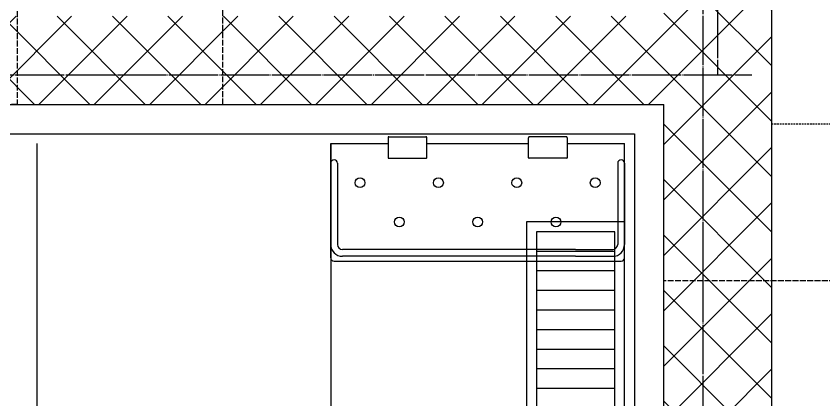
# Model space of a CAD drawing. Header units: millimetres. Extents: x 18456 to 179493, y -203649 to 469211.
# Drawn here: x 120039 to 120863, y 125282 to 125674 of the extents above; entities that cross this region are included whole.
import ezdxf

# ---------------------------------------------------------------- set-up
doc = ezdxf.new("R2010")
doc.units = ezdxf.units.MM
for name, pattern in [('X-평면도(기본형)$0$CEN', [52.5, 50, -1, 0.5, -1]), ('X-평면도(기본형)$0$HID', [2.8, 1.8, -1]), ('X-평면도(기본형)$0$HID2', [7.5, 6, -1.5])]:
    doc.linetypes.add(name, pattern=pattern)
for name, color, linetype, true_color in [('X-평면도(기본형)$0$40HAT', 9, 'Continuous', 0x808080), ('X-평면도(기본형)$0$AHID', 5, 'X-평면도(기본형)$0$HID', 0x0000ff), ('X-평면도(기본형)$0$CEN', 1, 'X-평면도(기본형)$0$CEN', 0xff0000), ('X-평면도(기본형)$0$FIN', 9, 'Continuous', 0x808080), ('X-평면도(기본형)$0$FUR', 6, 'Continuous', 0xff00ff), ('X-평면도(기본형)$0$TIL', 5, 'Continuous', 0x0000ff), ('X-평면도(기본형)$0$UIS', 7, 'X-평면도(기본형)$0$HID2', 0x000000), ('X-평면도(기본형)$0$W2', 3, 'Continuous', 0x00ff00)]:
    doc.layers.add(name, color=color, linetype=linetype, true_color=true_color)

# ---------------------------------------------------------------- blocks, each defined once
blk = doc.blocks.new('X-평면도(기본형)$0$코너  선반')
at = {"layer": 'X-평면도(기본형)$0$FUR'}
for p, q in [((506927.8, 180420.77), (506927.8, 180400.27)), ((506928.8, 180421.77), (506966.3, 180421.77)), ((506928.8, 180421.77), (506966.3, 180421.77)), ((506967.3, 180400.27), (506967.3, 180420.77)), ((507071.3, 180400.27), (507071.3, 180420.77)), ((507109.8, 180421.77), (507072.3, 180421.77)), ((507109.8, 180421.77), (507072.3, 180421.77)), ((507110.8, 180420.77), (507110.8, 180400.27)), ((506869.3, 180298.27), (506869.3, 180414.77)), ((506869.3, 180414.77), (506927.8, 180414.77)), ((506967.3, 180414.77), (507071.3, 180414.77)), ((507110.8, 180414.77), (507169.3, 180414.77)), ((507169.3, 180298.27), (507169.3, 180414.77)), ((506928.3, 180399.77), (506966.8, 180399.77)), ((507110.3, 180399.77), (507071.8, 180399.77)), ((506872.8, 180294.77), (507165.8, 180294.77))]:
    blk.add_line(p, q, dxfattribs=at)
at = {"layer": 'X-평면도(기본형)$0$FUR', "color": 8, "true_color": 0x808080}
for p, q in [((506869.3, 180394.77), (506869.3, 180311.77)), ((506876.3, 180394.77), (506876.3, 180311.77)), ((507162.3, 180394.77), (507162.3, 180311.77)), ((507169.3, 180394.77), (507169.3, 180311.77)), ((507119.3, 180306.77), (506881.3, 180306.77)), ((507119.3, 180306.77), (507157.3, 180306.77)), ((507119.3, 180299.77), (506881.3, 180299.77)), ((507119.3, 180299.77), (507157.3, 180299.77))]:
    blk.add_line(p, q, dxfattribs=at)
for centre in [(506899.3, 180374.77), (506979.3, 180374.77), (507059.3, 180374.77), (507139.3, 180374.77), (506939.3, 180334.77), (507019.3, 180334.77), (507099.3, 180334.77)]:
    blk.add_circle(centre, 5, dxfattribs=at)
at = {"layer": 'X-평면도(기본형)$0$FUR'}
for centre, radius, start, end in [((506928.8, 180420.77), 1, 90, 180), ((506966.3, 180420.77), 1, 0, 90), ((507072.3, 180420.77), 1, 90, 180), ((507109.8, 180420.77), 1, 0, 90), ((506928.3, 180400.27), 0.5, 180, 270), ((506966.8, 180400.27), 0.5, 270, 0), ((507071.8, 180400.27), 0.5, 180, 270), ((507110.3, 180400.27), 0.5, 270, 0), ((506872.8, 180298.27), 3.5, 180, 270), ((507165.8, 180298.27), 3.5, 270, 0)]:
    blk.add_arc(centre, radius, start, end, dxfattribs=at)
at = {"layer": 'X-평면도(기본형)$0$FUR', "color": 8, "true_color": 0x808080}
for centre, radius, start, end in [((506872.8, 180394.77), 3.5, 0, 180), ((507165.8, 180394.77), 3.5, 0, 180), ((506881.3, 180311.77), 12, 180, 270), ((506881.3, 180311.77), 5, 180, 270), ((507157.3, 180311.77), 5, 270, 0), ((507157.3, 180311.77), 12, 270, 0)]:
    blk.add_arc(centre, radius, start, end, dxfattribs=at)
blk = doc.blocks.new('X-평면도(기본형)$0$T1')
at = {"layer": 'X-평면도(기본형)$0$FUR', "color": 8, "true_color": 0x808080}
for p, q in [((10, 670), (90, 670)), ((10, 650), (90, 650)), ((10, 630), (90, 630)), ((10, 610), (90, 610)), ((10, 590), (90, 590)), ((10, 570), (90, 570)), ((10, 550), (90, 550)), ((10, 530), (90, 530)), ((10, 510), (90, 510)), ((10, 490), (90, 490)), ((10, 470), (58.36, 470)), ((0, 410), (29.3, 410)), ((0, 390), (53.78, 390)), ((7.5, 370), (55.42, 370)), ((7.5, 330), (70, 330)), ((0, 310), (70, 310)), ((0, 290), (29.3, 290)), ((43, 270), (90, 270)), ((43, 250), (90, 250)), ((10, 230), (90, 230)), ((10, 210), (90, 210)), ((10, 190), (90, 190)), ((10, 170), (90, 170)), ((10, 150), (90, 150)), ((10, 130), (90, 130)), ((10, 110), (90, 110)), ((10, 90), (90, 90)), ((10, 70), (90, 70)), ((10, 50), (90, 50)), ((10, 30), (90, 30))]:
    blk.add_line(p, q, dxfattribs=at)
at = {"layer": 'X-평면도(기본형)$0$FUR'}
for points in [[(100, 270.92), (100, 0), (0, 0), (0, 700), (100, 700), (100, 487.43)], [(10, 461.78), (10, 690), (90, 690), (90, 487.47)], [(90, 270.87), (90, 10), (10, 10), (10, 238.22)]]:
    blk.add_lwpolyline(points, dxfattribs=at)

msp = doc.modelspace()

# ---------------------------------------------------------------- hatches: boundary and pattern name
at = {"layer": 'X-평면도(기본형)$0$40HAT'}
h = msp.add_hatch(dxfattribs=at)
h.set_pattern_fill('H3', color=256, scale=40, style=0, pattern_type=2)
h.set_pattern_definition([(315, (-266331.984, -31820.326), (28.2842712, 28.2842712), []), (45, (-266331.984, -31820.326), (-28.2842712, 28.2842712), [])])
h.paths.add_polyline_path([(119369.63, 125583.95), (119369.63, 125673.95), (120699.63, 125673.95), (120699.63, 125723.95), (120809.63, 125723.95), (120809.63, 123493.95), (120129.63, 123493.95), (120129.63, 123613.95), (119469.63, 123613.95), (119469.63, 123703.95), (120699.63, 123703.95), (120699.63, 125583.95), (119369.63, 125583.95)], flags=0)

# ---------------------------------------------------------------- linework, layer by layer
at = {"layer": 'X-평면도(기본형)$0$AHID'}
msp.add_line((120809.63, 125563.95), (123529.63, 125563.95), dxfattribs=at)
at = {"layer": 'X-평면도(기본형)$0$CEN'}
for p, q in [((120739.63, 129138.95), (120739.63, 123383.95)), ((120754.63, 127308.95), (120754.63, 125613.95)), ((119459.63, 125613.95), (120789.63, 125613.95))]:
    msp.add_line(p, q, dxfattribs=at)
at = {"layer": 'X-평면도(기본형)$0$FIN'}
for p, q in [((117849.63, 125553.95), (120669.63, 125553.95)), ((120669.63, 125553.95), (120669.63, 123733.95))]:
    msp.add_line(p, q, dxfattribs=at)
at = {"layer": 'X-평면도(기본형)$0$TIL'}
for p, q in [((120059.63, 125543.95), (120059.63, 124683.95)), ((120359.63, 125543.95), (120359.63, 124683.95))]:
    msp.add_line(p, q, dxfattribs=at)
at = {"layer": 'X-평면도(기본형)$0$UIS'}
for points in [[(120249.63, 125583.95), (120249.63, 126608.95), (120039.63, 126608.95), (120039.63, 125583.95), (117819.63, 125583.95), (117819.63, 124908.95)], [(123529.63, 125403.95), (120699.63, 125403.95)]]:
    msp.add_lwpolyline(points, dxfattribs=at)
at = {"layer": 'X-평면도(기본형)$0$W2'}
for p, q in [((120809.63, 125723.95), (120809.63, 123493.95)), ((119369.63, 125583.95), (120699.63, 125583.95)), ((120699.63, 123703.95), (120699.63, 125583.95))]:
    msp.add_line(p, q, dxfattribs=at)

# ---------------------------------------------------------------- block references
at = {"layer": 'X-평면도(기본형)$0$FUR'}
msp.add_blockref('X-평면도(기본형)$0$코너  선반', (-386509.67, -54870.83), dxfattribs=at)
at = {"layer": 'X-평면도(기본형)$0$FUR', "xscale": -1}
msp.add_blockref('X-평면도(기본형)$0$T1', (120659.63, 124763.95), dxfattribs=at)

doc.saveas('drawing.dxf')
